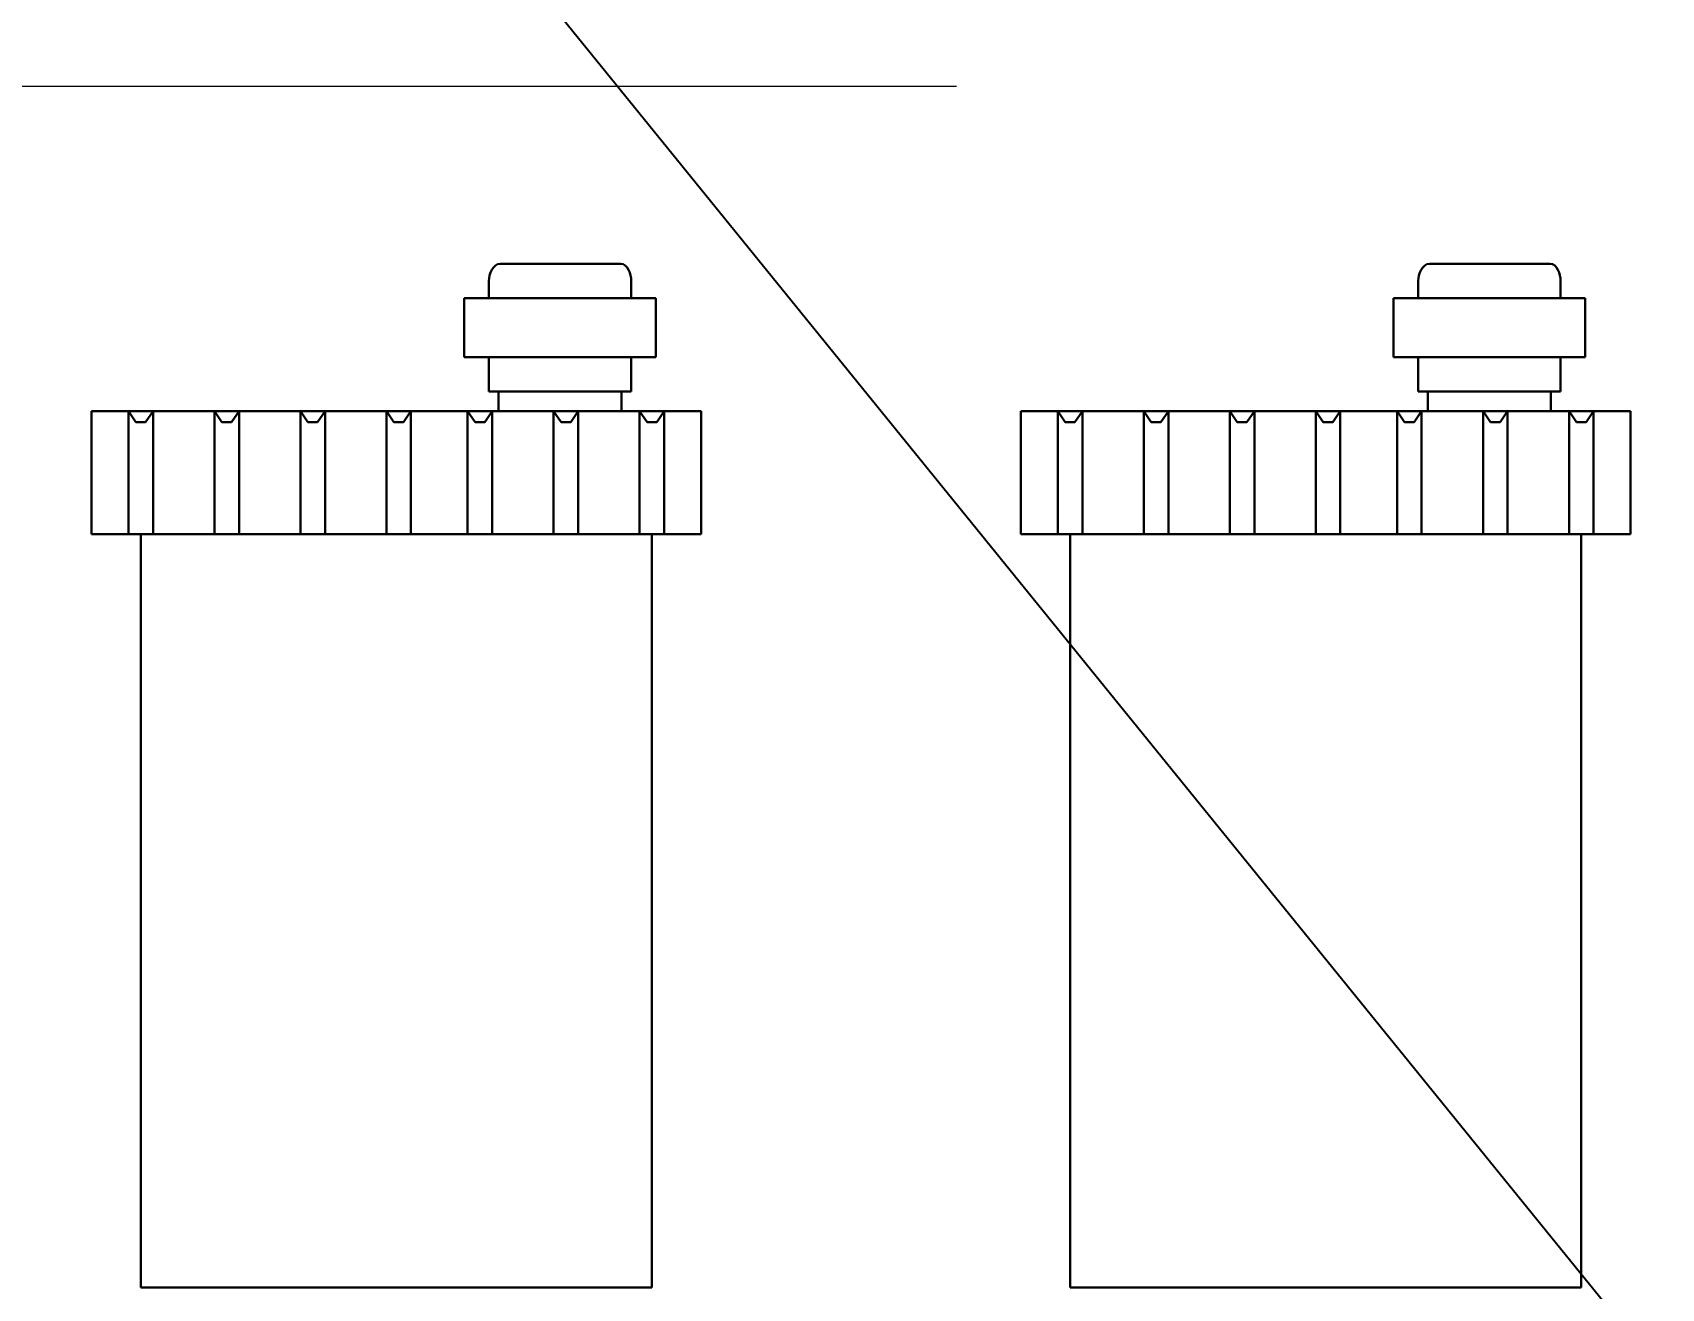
# Model space of a CAD drawing. Header units: millimetres. Extents: x -3929 to 624051, y 52832 to 514950.
# Drawn here: x 24407 to 25256, y 75683 to 76337 of the extents above; entities that cross this region are included whole.
import ezdxf

# ---------------------------------------------------------------- set-up
doc = ezdxf.new("R2010")
doc.units = ezdxf.units.MM
doc.linetypes.add('Dash', pattern=[11.999999, 6, -6])
doc.layers.add('ОВ-ТЕКСТ', color=7, linetype='Continuous', lineweight=25)

msp = doc.modelspace()

# ---------------------------------------------------------------- linework, layer by layer
at = {"color": 7, "lineweight": 30}
for p, q in [((24650.697, 76216.378), (24713.639, 76216.378)), ((25134.829, 76216.378), (25197.77, 76216.378)), ((24644.844, 76198.458), (24644.844, 76207.418)), ((24719.084, 76198.458), (24719.084, 76207.418)), ((25128.975, 76198.458), (25128.975, 76207.418)), ((25203.215, 76198.458), (25203.215, 76207.418)), ((24632.044, 76167.738), (24632.044, 76198.458)), ((24632.044, 76198.458), (24731.884, 76198.458)), ((24731.884, 76167.738), (24731.884, 76198.458)), ((25116.175, 76167.738), (25116.175, 76198.458)), ((25116.175, 76198.458), (25216.015, 76198.458)), ((25216.015, 76167.738), (25216.015, 76198.458)), ((24632.044, 76167.738), (24731.884, 76167.738)), ((24644.844, 76149.818), (24644.844, 76167.738)), ((24719.084, 76149.818), (24719.084, 76167.738)), ((25116.175, 76167.738), (25216.015, 76167.738)), ((25128.975, 76149.818), (25128.975, 76167.738)), ((25203.215, 76149.818), (25203.215, 76167.738)), ((24644.844, 76149.818), (24719.084, 76149.818)), ((24649.964, 76139.578), (24649.964, 76149.818)), ((24713.964, 76139.578), (24713.964, 76149.818)), ((25128.975, 76149.818), (25203.215, 76149.818)), ((25134.095, 76139.578), (25134.095, 76149.818)), ((25198.095, 76139.578), (25198.095, 76149.818)), ((24437.924, 76075.578), (24437.924, 76139.578)), ((24437.924, 76139.578), (24755.428, 76139.578)), ((24457.124, 76075.578), (24457.124, 76139.578)), ((24457.124, 76139.578), (24460.964, 76133.91)), ((24466.084, 76133.91), (24469.924, 76139.578)), ((24469.924, 76075.578), (24469.924, 76139.578)), ((24501.924, 76075.578), (24501.924, 76139.578)), ((24501.924, 76139.578), (24505.764, 76133.91)), ((24510.884, 76133.91), (24514.724, 76139.578)), ((24514.724, 76075.578), (24514.724, 76139.578)), ((24546.724, 76075.578), (24546.724, 76139.578)), ((24546.724, 76139.578), (24550.564, 76133.91)), ((24555.684, 76133.91), (24559.524, 76139.578)), ((24559.524, 76075.578), (24559.524, 76139.578)), ((24591.472, 76075.578), (24591.472, 76139.578)), ((24591.472, 76139.578), (24595.312, 76133.91)), ((24600.432, 76133.91), (24604.272, 76139.578)), ((24604.272, 76075.578), (24604.272, 76139.578)), ((24633.828, 76075.578), (24633.828, 76139.578)), ((24633.828, 76139.578), (24637.668, 76133.91)), ((24642.788, 76133.91), (24646.628, 76139.578)), ((24646.628, 76075.578), (24646.628, 76139.578)), ((24678.628, 76075.578), (24678.628, 76139.578)), ((24678.628, 76139.578), (24682.468, 76133.91)), ((24687.588, 76133.91), (24691.428, 76139.578)), ((24691.428, 76075.578), (24691.428, 76139.578)), ((24723.428, 76075.578), (24723.428, 76139.578)), ((24723.428, 76139.578), (24727.268, 76133.91)), ((24732.388, 76133.91), (24736.228, 76139.578)), ((24736.228, 76075.578), (24736.228, 76139.578)), ((24755.428, 76075.578), (24755.428, 76139.578)), ((24922.055, 76075.578), (24922.055, 76139.578)), ((24922.055, 76139.578), (25239.56, 76139.578)), ((24941.255, 76075.578), (24941.255, 76139.578)), ((24941.255, 76139.578), (24945.095, 76133.91)), ((24950.215, 76133.91), (24954.055, 76139.578)), ((24954.055, 76075.578), (24954.055, 76139.578)), ((24986.055, 76075.578), (24986.055, 76139.578)), ((24986.055, 76139.578), (24989.895, 76133.91)), ((24995.015, 76133.91), (24998.855, 76139.578)), ((24998.855, 76075.578), (24998.855, 76139.578)), ((25030.855, 76075.578), (25030.855, 76139.578)), ((25030.855, 76139.578), (25034.695, 76133.91)), ((25039.815, 76133.91), (25043.655, 76139.578)), ((25043.655, 76075.578), (25043.655, 76139.578)), ((25075.603, 76075.578), (25075.603, 76139.578)), ((25075.603, 76139.578), (25079.443, 76133.91)), ((25084.563, 76133.91), (25088.403, 76139.578)), ((25088.403, 76075.578), (25088.403, 76139.578)), ((25117.96, 76075.578), (25117.96, 76139.578)), ((25117.96, 76139.578), (25121.8, 76133.91)), ((25126.92, 76133.91), (25130.76, 76139.578)), ((25130.76, 76075.578), (25130.76, 76139.578)), ((25162.76, 76075.578), (25162.76, 76139.578)), ((25162.76, 76139.578), (25166.6, 76133.91)), ((25171.72, 76133.91), (25175.56, 76139.578)), ((25175.56, 76075.578), (25175.56, 76139.578)), ((25207.56, 76075.578), (25207.56, 76139.578)), ((25207.56, 76139.578), (25211.4, 76133.91)), ((25216.52, 76133.91), (25220.36, 76139.578)), ((25220.36, 76075.578), (25220.36, 76139.578)), ((25239.56, 76075.578), (25239.56, 76139.578)), ((24460.964, 76133.91), (24463.524, 76133.91)), ((24463.524, 76133.91), (24466.084, 76133.91)), ((24505.764, 76133.91), (24508.324, 76133.91)), ((24508.324, 76133.91), (24510.884, 76133.91)), ((24550.564, 76133.91), (24553.124, 76133.91)), ((24553.124, 76133.91), (24555.684, 76133.91)), ((24595.312, 76133.91), (24597.872, 76133.91)), ((24597.872, 76133.91), (24600.432, 76133.91)), ((24637.668, 76133.91), (24640.228, 76133.91)), ((24640.228, 76133.91), (24642.788, 76133.91)), ((24682.468, 76133.91), (24685.028, 76133.91)), ((24685.028, 76133.91), (24687.588, 76133.91)), ((24727.268, 76133.91), (24729.828, 76133.91)), ((24729.828, 76133.91), (24732.388, 76133.91)), ((24945.095, 76133.91), (24947.655, 76133.91)), ((24947.655, 76133.91), (24950.215, 76133.91)), ((24989.895, 76133.91), (24992.455, 76133.91)), ((24992.455, 76133.91), (24995.015, 76133.91)), ((25034.695, 76133.91), (25037.255, 76133.91)), ((25037.255, 76133.91), (25039.815, 76133.91)), ((25079.443, 76133.91), (25082.003, 76133.91)), ((25082.003, 76133.91), (25084.563, 76133.91)), ((25121.8, 76133.91), (25124.36, 76133.91)), ((25124.36, 76133.91), (25126.92, 76133.91)), ((25166.6, 76133.91), (25169.16, 76133.91)), ((25169.16, 76133.91), (25171.72, 76133.91)), ((25211.4, 76133.91), (25213.96, 76133.91)), ((25213.96, 76133.91), (25216.52, 76133.91)), ((24437.924, 76075.578), (24755.428, 76075.578)), ((24463.524, 75683.194), (24463.524, 76075.578)), ((24729.828, 75683.194), (24729.828, 76075.578)), ((24922.055, 76075.578), (25239.56, 76075.578)), ((24947.655, 75683.194), (24947.655, 76075.578)), ((25213.96, 75683.194), (25213.96, 76075.578)), ((24463.524, 75683.194), (24729.828, 75683.194)), ((24947.655, 75683.194), (25213.96, 75683.194))]:
    msp.add_line(p, q, dxfattribs=at)
at = {"color": 7, "linetype": 'Dash', "lineweight": 20, "ltscale": 100}
msp.add_lwpolyline([(17088.468, 76308.893), (32613.086, 76308.893), (32613.086, 72466.066), (17088.468, 72466.066)], close=True, dxfattribs=at)
at = {"color": 7, "lineweight": 30}
for points in [[(24644.844, 76207.418), (24644.844, 76210.985), (24647.13, 76216.378), (24650.697, 76216.378)], [(24713.639, 76216.378), (24717.134, 76216.378), (24719.084, 76210.913), (24719.084, 76207.418)], [(25128.975, 76207.418), (25128.975, 76210.985), (25131.261, 76216.378), (25134.829, 76216.378)], [(25197.77, 76216.378), (25201.265, 76216.378), (25203.215, 76210.913), (25203.215, 76207.418)]]:
    msp.add_open_spline(points, degree=3, dxfattribs=at)
at = {"layer": 'ОВ-ТЕКСТ', "color": 7}
msp.add_line((25749.591, 75030.228), (22861.424, 78588.893), dxfattribs=at)

doc.saveas('drawing.dxf')
